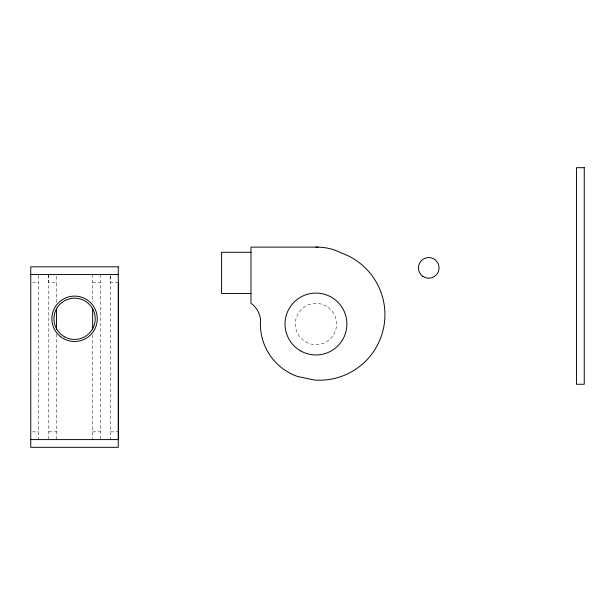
<?xml version="1.0" encoding="UTF-8"?>
<svg xmlns="http://www.w3.org/2000/svg" width="615" height="615" viewBox="0 0 615 615"><rect width="100%" height="100%" fill="white"/><g stroke="black" fill="none" stroke-linecap="round" stroke-linejoin="round"><path stroke-width="0.46" stroke-dasharray="3.08 2.31" d="M32.472 282.293L38.484 282.293M92.634 282.293L100.368 282.293M118.418 282.293L110.531 282.293L110.531 276.281M32.472 431.845L38.484 431.845M48.8 431.845L56.534 431.845M92.634 431.845L100.368 431.845M110.685 431.845L118.418 431.845M110.685 275.52L110.685 439.587M100.368 274.559L100.368 439.587M92.634 274.559L92.634 302.426M92.634 335.021L92.634 439.587M56.534 302.426L56.534 282.293L48.647 282.293L48.647 274.559M56.534 334.06L56.534 439.587M56.38 276.281L56.38 282.293M48.8 274.559L48.8 439.587M38.484 275.52L38.484 439.587M305.64 341.886A20.626 20.626 0 0 0 336.582 324.02A20.626 20.626 0 0 0 305.64 306.155A20.626 20.626 0 0 0 305.64 341.886"/><path stroke-width="0.92" d="M315.864 247.122L320.254 247.207A53.382 53.382 0 0 1 341.294 252.942A65.521 65.521 0 0 1 314.219 380.016L297.491 376.449A55.588 55.588 0 0 1 260.537 319.754A23.047 23.047 0 0 0 250.982 303.272L250.982 247.122L318.139 247.122M250.982 252.281L221.592 252.281L221.592 293.539L250.982 293.539M30.75 274.559L118.265 274.559M30.75 439.587L118.265 439.587M118.418 282.293L118.418 439.587M92.634 308.177L92.634 329.271M56.534 308.177L56.534 329.271M584.25 167.68L576.516 167.68L576.516 384.275L584.25 384.275L584.25 167.68M118.265 266.825L30.75 266.825L30.75 447.32L118.265 447.32L118.265 266.825M422.805 276.304A10.317 10.317 0 0 0 439.025 268.809A10.317 10.317 0 0 0 424.427 258.508A10.317 10.317 0 0 0 422.805 276.304M64.267 336.659A20.626 20.626 0 0 0 95.21 318.793A20.626 20.626 0 0 0 64.267 300.935A20.626 20.626 0 0 0 64.267 336.659M60.631 336.689A22.694 22.694 0 0 0 97.055 321.937A22.694 22.694 0 0 0 66.066 297.76A22.694 22.694 0 0 0 60.631 336.689M300.489 350.819A30.942 30.942 0 0 0 346.898 324.02A30.942 30.942 0 0 0 300.489 297.222A30.942 30.942 0 0 0 300.489 350.819"/></g></svg>
